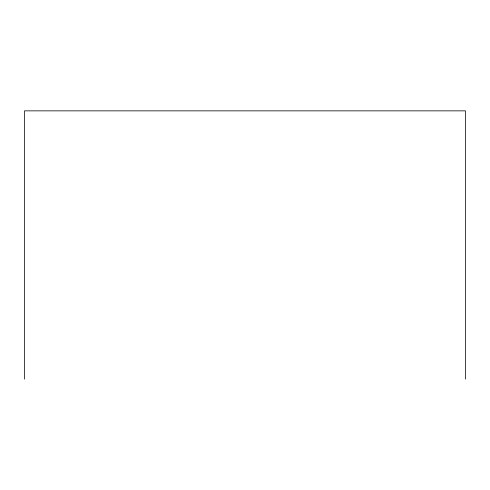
<?xml version="1.0" encoding="UTF-8"?>
<svg xmlns="http://www.w3.org/2000/svg" width="490" height="490" viewBox="0 0 490 490"><rect width="100%" height="100%" fill="white"/><g stroke="black" fill="none" stroke-linecap="round" stroke-linejoin="round"><path stroke-width="0.73" d="M465.5 379.144L465.5 110.856L24.5 110.856L24.5 379.144"/></g></svg>
